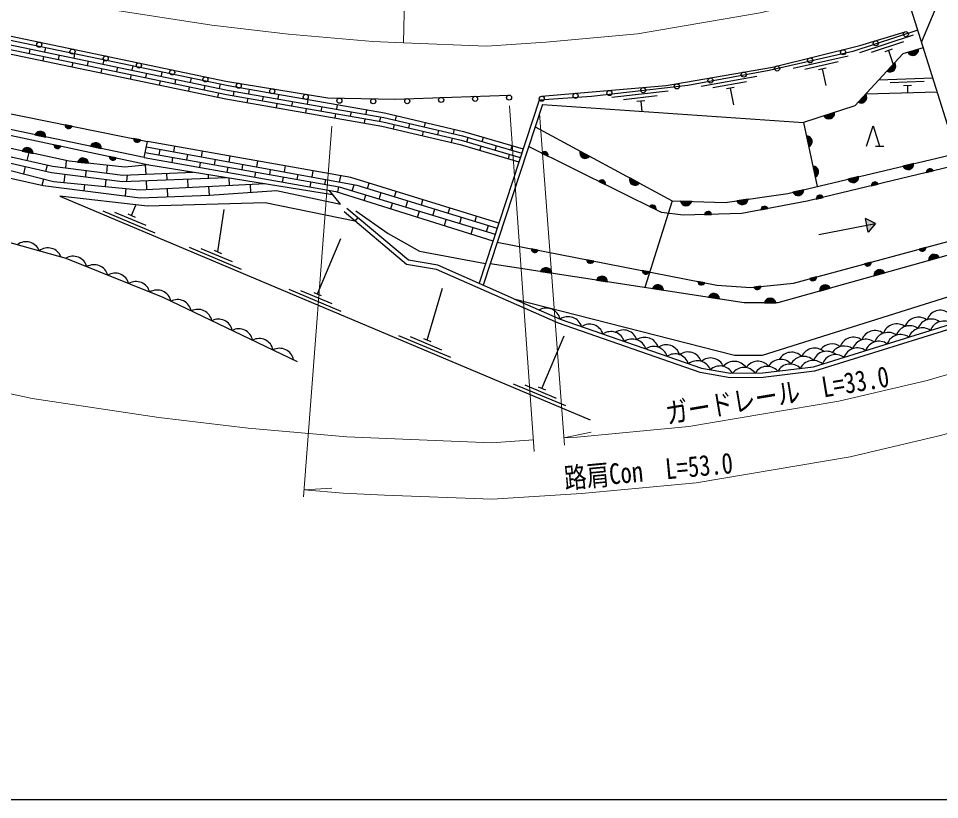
# Model space of a CAD drawing. Units: millimetres, scale not verified. Extents: x 40000 to 680000, y 20000 to 380000.
# Drawn here: x 183001 to 264412, y 205000 to 274036 of the extents above; entities that cross this region are included whole.
import ezdxf
from ezdxf.enums import TextEntityAlignment as Align

# ---------------------------------------------------------------- set-up
doc = ezdxf.new("R2010")
doc.units = ezdxf.units.MM
doc.header["$LTSCALE"] = 1000
doc.linetypes.add('CHAIN', pattern=[18.5, 12, -1.5, 3.5, -1.5])
for name, color, linetype, lineweight in [('M-BGD', 7, 'Continuous', 25), ('M-BMK', 2, 'CHAIN', 13), ('M-BMK-OTRS', 5, 'Continuous', 25), ('M-STR-HTXT', 7, 'Continuous', 13), ('M-TTL-BAND', 7, 'Continuous', 25)]:
    doc.layers.add(name, color=color, linetype=linetype, lineweight=lineweight)
doc.styles.add('ＭＳ ゴシック', font='')
doc.styles.get('ＭＳ ゴシック').set_extended_font_data('MS Gothic')

msp = doc.modelspace()

# ---------------------------------------------------------------- hatches: boundary and pattern name
at = {"layer": 'M-BGD'}
for points in [[(262550, 271320, -0.82183), (261601, 271034)], [(260444, 270115, -0.82183), (259770, 269388)], [(257883, 267353, -0.82183), (257209, 266626)], [(255132, 265730, -0.82183), (254191, 265419)], [(187128, 264637), (187741, 264514, -0.84072)], [(184463, 263754, -0.82183), (185433, 263553)], [(189358, 262738, -0.82183), (190329, 262537)], [(193790, 263296), (193177, 263419, 0.84072)], [(252638, 263670, -0.82183), (252843, 262700)], [(183322, 262318, -0.82183), (184290, 262107)], [(186138, 262877), (186750, 262747, -0.84072)], [(229798, 261859), (229237, 262136, -0.84072)], [(233501, 261847, -0.82183), (232629, 262318)], [(188220, 261335, -0.82183), (189206, 261231)], [(191640, 261706), (191028, 261836, 0.84072)], [(253208, 260975, -0.82183), (253413, 260006)], [(262141, 261208, -0.82183), (261177, 260979)], [(263241, 260412), (263850, 260558, 0.84072)], [(234861, 259355), (234300, 259633, -0.84072)], [(237901, 259473, -0.82183), (237029, 259943)], [(257277, 260052, -0.82183), (256313, 259823)], [(252412, 258896, -0.82183), (251448, 258667)], [(258988, 259390), (258380, 259244, -0.84072)], [(253518, 258075), (254127, 258222, 0.84072)], [(239343, 257139), (238782, 257416, -0.84072)], [(242508, 257868, -0.82183), (241518, 257898)], [(246506, 257924, 0.82183), (247487, 258063)], [(249228, 257227), (248613, 257111, -0.84072)], [(243644, 256704), (244269, 256721, 0.84072)], [(258112, 255151), (257996, 255751), (257880, 256351), (258759, 255899)], [(228324, 253672), (228939, 253552, -0.84072)], [(262594, 253637), (263198, 253800, -0.84072)], [(233232, 252714), (233846, 252594, -0.84072)], [(257766, 252338), (258370, 252500, -0.84072)], [(263431, 252635, -0.82183), (264385, 252901)], [(229151, 251676, -0.82183), (230131, 251525)], [(238139, 251756), (238753, 251636, -0.84072)], [(258616, 251290, -0.82183), (259570, 251556)], [(234094, 250918, -0.82183), (235073, 250767)], [(243047, 250799), (243661, 250679, -0.84072)], [(252938, 251038), (253542, 251200, -0.84072)], [(239036, 250159, -0.82183), (240015, 250009)], [(248629, 250361), (248007, 250299, 0.84072)], [(253800, 249945, -0.82183), (254754, 250211)], [(243978, 249401, -0.82183), (244957, 249251)], [(248941, 248915, -0.82183), (249932, 248915)]]:
    msp.add_hatch(color=256, dxfattribs=at).paths.add_polyline_path(points)

# ---------------------------------------------------------------- linework, layer by layer
for p, q in [((262078, 272559), (257332, 270986)), ((261223, 271960), (258376, 271016)), ((183971, 270952), (184053, 271343)), ((185340, 271075), (185422, 271466)), ((260226, 271313), (259562, 271093)), ((259894, 271203), (260305, 269964)), ((262550, 271320), (261601, 271034)), ((157429, 270617), (194410, 263171)), ((185177, 270292), (185259, 270683)), ((186546, 270414), (186628, 270806)), ((187915, 270537), (187997, 270929)), ((190489, 270000), (190571, 270391)), ((256345, 270708), (251470, 269597)), ((187751, 269754), (187833, 270146)), ((189120, 269877), (189202, 270268)), ((190326, 269217), (190408, 269608)), ((191695, 269339), (191777, 269731)), ((193064, 269462), (193146, 269854)), ((255436, 270194), (252511, 269527)), ((254382, 269646), (253699, 269490)), ((254041, 269568), (254374, 268105)), ((260444, 270115), (259770, 269388)), ((157101, 269057), (194530, 261091)), ((194124, 261750), (157154, 269418)), ((192900, 268679), (192982, 269071)), ((194269, 268802), (194351, 269193)), ((195638, 268925), (195720, 269316)), ((198213, 268387), (198294, 268779)), ((248263, 268915), (243346, 268007)), ((259054, 268616), (263808, 268777)), ((195475, 268141), (195556, 268533)), ((196844, 268264), (196925, 268656)), ((198049, 267604), (198131, 267995)), ((199418, 267727), (199500, 268118)), ((200787, 267849), (200869, 268241)), ((247334, 268439), (244384, 267893)), ((246258, 267935), (245570, 267807)), ((245914, 267871), (246186, 266396)), ((263057, 268452), (260059, 268350)), ((261918, 268113), (261218, 268089)), ((261568, 268101), (261589, 267475)), ((200624, 267066), (200705, 267458)), ((201996, 267209), (202065, 267603)), ((203361, 267377), (203429, 267771)), ((204587, 266756), (204656, 267150)), ((205951, 266924), (206020, 267318)), ((240421, 267595), (235453, 267036)), ((239461, 267185), (236480, 266850)), ((257883, 267353), (257209, 266626)), ((257895, 267366), (264193, 267553)), ((203223, 266588), (203292, 266982)), ((205814, 266136), (205882, 266530)), ((207178, 266303), (207247, 266697)), ((208542, 266471), (208611, 266865)), ((209768, 265851), (209837, 266245)), ((211133, 266018), (211202, 266412)), ((229309, 266424), (224079, 250467)), ((229309, 266424), (252394, 264825)), ((238352, 266759), (237656, 266680)), ((238004, 266719), (238106, 265815)), ((208404, 265683), (208473, 266077)), ((210995, 265230), (211064, 265624)), ((212359, 265398), (212428, 265792)), ((213723, 265566), (213792, 265960)), ((216325, 265049), (216416, 265438)), ((255132, 265730), (254191, 265419)), ((187741, 264514), (187128, 264637)), ((213586, 264778), (213655, 265172)), ((214950, 264945), (215019, 265339)), ((216142, 264270), (216233, 264659)), ((217513, 264359), (217605, 264748)), ((218885, 264447), (218976, 264837)), ((218702, 263669), (218793, 264058)), ((220073, 263757), (220165, 264147)), ((221445, 263846), (221537, 264235)), ((184463, 263754), (185433, 263553)), ((193790, 263296), (193177, 263419)), ((194124, 261750), (194410, 263171)), ((221262, 263067), (221354, 263457)), ((222627, 263129), (222739, 263513)), ((224001, 263143), (224114, 263527)), ((252638, 263670), (252843, 262700)), ((183322, 262318), (184290, 262107)), ((183775, 261482), (183952, 262181)), ((186750, 262747), (186138, 262877)), ((189358, 262738), (190329, 262537)), ((195433, 261968), (195522, 262465)), ((196742, 262242), (196831, 262740)), ((199184, 261797), (199274, 262305)), ((223776, 262375), (223889, 262759)), ((225150, 262389), (225263, 262773)), ((226525, 262403), (226637, 262787)), ((233501, 261847), (232629, 262318)), ((258735, 262757), (259487, 262757)), ((187181, 260822), (187245, 261464)), ((188220, 261335), (189206, 261231)), ((191640, 261706), (191028, 261836)), ((196577, 261314), (196655, 261751)), ((197877, 261534), (197963, 262020)), ((200320, 261100), (200405, 261575)), ((201626, 261353), (201718, 261870)), ((204067, 260908), (204161, 261434)), ((226300, 261636), (226412, 262020)), ((229237, 262136), (229798, 261859)), ((183476, 260304), (183640, 260950)), ((185427, 260542), (185562, 261074)), ((188945, 260043), (188999, 260589)), ((190818, 260357), (190887, 261055)), ((194282, 260269), (194243, 261064)), ((194530, 261091), (210763, 258479)), ((197944, 260436), (197938, 260543)), ((199021, 260879), (199099, 261317)), ((201464, 260445), (201542, 260882)), ((202764, 260665), (202847, 261130)), ((205208, 260231), (205288, 260685)), ((206509, 260463), (206604, 260999)), ((208951, 260018), (209048, 260564)), ((253208, 260975), (253413, 260006)), ((262141, 261208), (261177, 260979)), ((263241, 260412), (263850, 260558)), ((185109, 259290), (185252, 259853)), ((187053, 259543), (187126, 260276)), ((190700, 259180), (190763, 259810)), ((192588, 259640), (192643, 260195)), ((194350, 258913), (194310, 259708)), ((196142, 259779), (196113, 260353)), ((198011, 259095), (197973, 259851)), ((199804, 259922), (199788, 260245)), ((201671, 259277), (201638, 259947)), ((203908, 260011), (203986, 260448)), ((206351, 259576), (206429, 260014)), ((207651, 259797), (207730, 260240)), ((210095, 259362), (210172, 259796)), ((211392, 259573), (211491, 260129)), ((237901, 259473), (237029, 259943)), ((257277, 260052), (256313, 259823)), ((188822, 258813), (188877, 259361)), ((192460, 258352), (192524, 258998)), ((196216, 258276), (196180, 259004)), ((199880, 258409), (199841, 259186)), ((203537, 258662), (203501, 259369)), ((208795, 259142), (208873, 259580)), ((211234, 258682), (211316, 259145)), ((212505, 258788), (212672, 259340)), ((213867, 259004), (214008, 259471)), ((234300, 259633), (234861, 259355)), ((252412, 258896), (251448, 258667)), ((258380, 259244), (258988, 259390)), ((186648, 258314), (233524, 238568)), ((213549, 257956), (213692, 258429)), ((214880, 258069), (215053, 258642)), ((216240, 258280), (216380, 258740)), ((253518, 258075), (254127, 258222)), ((192985, 256621), (193374, 257545)), ((215918, 257214), (216068, 257709)), ((217255, 257350), (217427, 257917)), ((218614, 257555), (218752, 258009)), ((220988, 256831), (221123, 257278)), ((240777, 257921), (238353, 250264)), ((238782, 257416), (239343, 257139)), ((242508, 257868), (241518, 257898)), ((247487, 258063), (246506, 257924)), ((190448, 257039), (195056, 255098)), ((191486, 256927), (194251, 255763)), ((192663, 256757), (193308, 256486)), ((200616, 253407), (201199, 257140)), ((218286, 256472), (218443, 256990)), ((219631, 256631), (219801, 257193)), ((222006, 255912), (222175, 256469)), ((223362, 256107), (223495, 256547)), ((243644, 256704), (244269, 256721)), ((248613, 257111), (249228, 257227)), ((213004, 256430), (212747, 256123)), ((220655, 255729), (220819, 256271)), ((224382, 255192), (224549, 255745)), ((253750, 254928), (258759, 255899)), ((258759, 255899), (257880, 256351)), ((258112, 255151), (257880, 256351)), ((258759, 255899), (258112, 255151)), ((223023, 254987), (223194, 255552)), ((209436, 249692), (211502, 254598)), ((198080, 253824), (202687, 251883)), ((199118, 253713), (201882, 252548)), ((200294, 253543), (200939, 253271)), ((228939, 253552), (228324, 253672)), ((263198, 253800), (262594, 253637)), ((233846, 252594), (233232, 252714)), ((258370, 252500), (257766, 252338)), ((263431, 252635), (264385, 252901)), ((229151, 251676), (230131, 251525)), ((238753, 251636), (238139, 251756)), ((234094, 250918), (235073, 250767)), ((243661, 250679), (243047, 250799)), ((253542, 251200), (252938, 251038)), ((258616, 251290), (259570, 251556)), ((206899, 250109), (211507, 248168)), ((207937, 249998), (210702, 248833)), ((219129, 245608), (220476, 250190)), ((239036, 250159), (240015, 250009)), ((248629, 250361), (248007, 250299)), ((253800, 249945), (254754, 250211)), ((209113, 249828), (209758, 249556)), ((243978, 249401), (244957, 249251)), ((248941, 248915), (249932, 248915)), ((216593, 246026), (221201, 244085)), ((217631, 245914), (220395, 244750)), ((229268, 241338), (231230, 245995)), ((218807, 245744), (219452, 245472)), ((226731, 241755), (231339, 239814)), ((227769, 241644), (230534, 240479)), ((228945, 241474), (229590, 241202))]:
    msp.add_line(p, q, dxfattribs=at)
for points in [[(129120, 283713), (137755, 282119), (150925, 279178), (170801, 274879), (201328, 268505), (210333, 267009), (216260, 266912), (226355, 267261)], [(132006, 275352), (139562, 277749), (143843, 278527), (149839, 278714), (153258, 278182), (201546, 268100), (215365, 265685), (222337, 264047), (227604, 262504)], [(132255, 275011), (139659, 277360), (143886, 278128), (149815, 278313), (153187, 277788), (201471, 267707), (215285, 265293), (222235, 263661), (227479, 262124)], [(132505, 274671), (139756, 276971), (143928, 277729), (149790, 277912), (153115, 277395), (201396, 267314), (215205, 264901), (222133, 263274), (227354, 261744)], [(132754, 274330), (139852, 276582), (143970, 277330), (149765, 277511), (153043, 277001), (201320, 266921), (215125, 264509), (222031, 262887), (227230, 261363)], [(262481, 273009), (256740, 271106), (249338, 269419), (242162, 268093), (233645, 267135), (229013, 266803), (223711, 250630)], [(229233, 267164), (240256, 268093), (249645, 269740), (257354, 271639), (261375, 272861)], [(262971, 271447), (261179, 270907), (256929, 266324), (252394, 264825), (253589, 259175)], [(152561, 268409), (159799, 266697), (178956, 262582), (186013, 260972), (192231, 260176), (198454, 260460)], [(154608, 267361), (159679, 266162), (178837, 262046), (185917, 260431), (192209, 259625), (201404, 259985)], [(194530, 261091), (192417, 260894), (187483, 261412), (159378, 267530)], [(156655, 266313), (159558, 265627), (178718, 261511), (186102, 259638), (193705, 258881), (204824, 259435)], [(158925, 265151), (185178, 259274), (193760, 258187), (199903, 258410), (205803, 258819), (211459, 257610), (210471, 258844)], [(228665, 264457), (240777, 257921), (245461, 257776), (250992, 258558), (265902, 262102)], [(257948, 262757), (258530, 264539), (259112, 262757)], [(225453, 255944), (212393, 259968), (194410, 263171)], [(194211, 262185), (211338, 259141), (225132, 254965)], [(194312, 262685), (212903, 259298), (225312, 255512)], [(266209, 261125), (252716, 257882), (246927, 256795), (241763, 256653), (239844, 256891), (228090, 262704)], [(194124, 261750), (211040, 258743), (224942, 254386)], [(212747, 256123), (204805, 257749), (194396, 257429), (186648, 258314)], [(139333, 252955), (144175, 254559), (151383, 255973), (158383, 256762), (165510, 256735), (174254, 256054), (180325, 254776), (187190, 252841), (195758, 249388), (207626, 243729)], [(266824, 247034), (253349, 242858), (248826, 242301), (245903, 242272), (243259, 242732), (230729, 247093), (219948, 251854), (217307, 252301), (211783, 256931)], [(226800, 249265), (220064, 252240), (217481, 252677), (212040, 257238)], [(212831, 257023), (215666, 255039), (218451, 253475), (224284, 252378)], [(225321, 254258), (244722, 250472), (247723, 250270), (251507, 250653), (268093, 255118)], [(268433, 254032), (250114, 248915), (247147, 248915), (224699, 252359)], [(226800, 249265), (246292, 244267), (248748, 244282), (269454, 250777)], [(226800, 249265), (230876, 247465), (243360, 243121), (245935, 242672), (248800, 242701), (253264, 243251), (266706, 247416)]]:
    msp.add_lwpolyline(points, dxfattribs=at)
for centre in [(261441, 272646), (184845, 271717), (258777, 271836), (187782, 271104), (255884, 271045), (190719, 270491), (252972, 270328), (193655, 269878), (196592, 269264), (250059, 269610), (199529, 268651), (244154, 268548), (247109, 269067), (202474, 268087), (238221, 267696), (241199, 268030), (205434, 267595), (208393, 267103), (220364, 266829), (223362, 266932), (226360, 267036), (229252, 266940), (232242, 267192), (235231, 267444), (211367, 266767), (214366, 266718), (217365, 266725)]:
    msp.add_circle(centre, 225, dxfattribs=at)
for centre, radius, start, end in [((262047, 271271), 505, 207.91095, 5.56914), ((260036, 269818), 505, 238.33497, 35.99316), ((257474, 267056), 505, 238.33497, 35.99316), ((254631, 265668), 505, 209.45901, 7.1172), ((187445, 264629), 318, 178.50707, 338.7248), ((184928, 263557), 505, 359.45249, 157.11068), ((189824, 262542), 505, 359.45249, 157.11068), ((193494, 263411), 318, 178.50707, 338.7248), ((252645, 263165), 505, 293.10976, 90.76795), ((183785, 262117), 505, 358.88991, 156.5481), ((186455, 262865), 318, 177.87631, 338.09405), ((229493, 261949), 318, 343.57833, 143.79606), ((233111, 262169), 505, 162.81992, 320.47811), ((188703, 261186), 505, 5.18187, 162.84006), ((191346, 261824), 318, 177.87631, 338.09405), ((253215, 260470), 505, 293.10976, 90.76795), ((261637, 261188), 505, 204.5381, 2.19629), ((263558, 260432), 318, 23.40533, 183.62307), ((234556, 259445), 318, 343.57833, 143.79606), ((237512, 259794), 505, 162.81992, 320.47811), ((256772, 260033), 505, 204.5381, 2.19629), ((251908, 258877), 505, 204.5381, 2.19629), ((258697, 259264), 318, 23.40533, 183.62307), ((253835, 258095), 318, 23.40533, 183.62307), ((239038, 257229), 318, 343.57833, 143.79606), ((242016, 257981), 505, 189.39617, 347.05436), ((246983, 258090), 505, 199.222, 356.88019), ((248930, 257116), 318, 20.53488, 180.75261), ((243958, 256658), 318, 11.46606, 171.68379), ((183674, 253053), 1250, 21.13391, 127.39412), ((185599, 252510), 1250, 21.13391, 127.39412), ((228642, 253665), 318, 178.84939, 339.06712), ((262882, 253772), 318, 204.95982, 5.17755), ((187837, 251772), 1250, 14.91929, 121.17949), ((233549, 252708), 318, 178.84939, 339.06712), ((258054, 252472), 318, 204.95982, 5.17755), ((263935, 252674), 505, 26.77723, 184.43542), ((189692, 251024), 1250, 14.91929, 121.17949), ((229626, 251504), 505, 2.44987, 160.10806), ((238457, 251750), 318, 178.84939, 339.06712), ((259119, 251329), 505, 26.77723, 184.43542), ((191547, 250277), 1250, 14.91929, 121.17949), ((193402, 249529), 1250, 14.91929, 121.17949), ((234568, 250746), 505, 2.44987, 160.10806), ((243364, 250792), 318, 178.84939, 339.06712), ((253226, 251172), 318, 204.95982, 5.17755), ((195257, 248781), 1250, 12.14384, 121.17949), ((239511, 249988), 505, 2.44987, 160.10806), ((248313, 250384), 318, 195.66643, 355.88416), ((254303, 249984), 505, 26.77723, 184.43542), ((197059, 247937), 1250, 11.37808, 117.63828), ((244453, 249230), 505, 2.44987, 160.10806), ((249436, 248817), 505, 11.1709, 168.8291), ((198864, 247076), 1250, 11.37808, 117.63828), ((229658, 247183), 1250, 13.03991, 119.30011), ((231584, 246424), 1250, 17.68139, 123.9416), ((262534, 246386), 1250, 54.08784, 160.34804), ((264486, 246991), 1250, 54.08783, 160.34804), ((200669, 246215), 1250, 11.37808, 117.63828), ((233473, 245767), 1250, 17.68139, 123.9416), ((260624, 245794), 1250, 54.08807, 160.34827), ((261769, 245625), 1250, 54.08783, 160.34804), ((262872, 245443), 1250, 54.08783, 160.34804), ((263679, 246217), 1250, 54.08783, 160.34804), ((264782, 246035), 1250, 54.08783, 160.34804), ((202475, 245355), 1250, 11.37808, 117.63828), ((235362, 245110), 1250, 17.68139, 123.9416), ((236471, 245253), 1250, 17.68139, 123.9416), ((258714, 245201), 1250, 54.09868, 160.35889), ((259859, 245033), 1250, 54.08783, 160.34804), ((260962, 244851), 1250, 54.08783, 160.34804), ((204280, 244494), 1250, 11.37808, 117.63828), ((237251, 244452), 1250, 17.68139, 123.9416), ((238360, 244596), 1250, 17.68139, 123.9416), ((240249, 243939), 1250, 17.68139, 123.9416), ((254893, 244017), 1250, 54.09868, 142.53278), ((255997, 243835), 1250, 54.10908, 147.35375), ((256804, 244609), 1250, 54.09868, 160.35889), ((257907, 244428), 1250, 54.10908, 160.36928), ((259051, 244259), 1250, 54.08783, 160.34804), ((206085, 243633), 1250, 11.37808, 117.63828), ((239140, 243795), 1250, 17.68139, 123.9416), ((241029, 243138), 1250, 17.68139, 123.9416), ((242175, 243307), 1250, 19.77149, 126.0317), ((251334, 243285), 1250, 44.37074, 150.63095), ((253372, 243645), 1250, 49.3874, 155.6476), ((254433, 243369), 1250, 49.9244, 158.9293), ((255231, 243075), 1250, 54.08783, 160.34804), ((257141, 243667), 1250, 54.08783, 160.34804), ((242991, 242533), 1250, 21.02113, 128.07538), ((244168, 242776), 1250, 24.10632, 130.36653), ((246266, 242482), 1250, 33.69805, 139.95826), ((248349, 242488), 1250, 40.35175, 146.61196), ((250374, 242655), 1250, 42.83556, 149.09577), ((251198, 242241), 1250, 43.89224, 150.15244), ((252396, 242921), 1250, 45.88071, 152.14091), ((253223, 242561), 1250, 48.37341, 154.08752), ((245014, 242071), 1250, 28.82468, 133.25429), ((247117, 241934), 1250, 37.44844, 143.70865), ((249174, 242039), 1250, 41.22551, 148.40134)]:
    msp.add_arc(centre, radius, start, end, dxfattribs=at)
at = {"layer": 'M-BMK'}
msp.add_lwpolyline([(63732, 288548), (71676, 289956), (77579, 290729), (83621, 291243), (88349, 291560), (94125, 291607), (100659, 291545), (108086, 291044), (115466, 290077), (129619, 287988), (140200, 285830), (162644, 281030), (180982, 276960), (190553, 274898), (200085, 273446), (206856, 272657), (214337, 271999), (217027, 271882), (224361, 271588), (229615, 271930), (237711, 272686), (248565, 274522), (254346, 275890), (260967, 277837)], dxfattribs=at)
at = {"layer": 'M-BMK-OTRS'}
for p, q in [((287174, 329317), (262806, 271973)), ((274028, 236197), (245360, 327596))]:
    msp.add_line(p, q, dxfattribs=at)
at = {"layer": 'M-STR-HTXT'}
for p, q in [((217782, 304053), (217027, 271882)), ((228596, 235760), (226398, 266322)), ((229054, 265644), (231265, 236318)), ((208196, 231755), (210686, 264515)), ((231217, 236960), (233620, 237459)), ((208244, 232380), (210696, 232508))]:
    msp.add_line(p, q, dxfattribs=at)
for points in [[(124432, 253325), (133042, 251569), (155192, 246832), (173505, 242767), (184226, 240458), (195423, 238753), (203296, 237835), (212040, 237066), (215565, 236912), (224799, 236542), (228522, 236785)], [(231217, 236960), (232380, 237036), (242263, 237959), (255521, 240202), (263319, 242047), (271443, 244436)], [(208244, 232380), (211712, 232075), (215356, 231916), (224862, 231536), (232775, 232051), (242914, 232998), (256515, 235299), (264601, 237212), (272940, 239665)]]:
    msp.add_lwpolyline(points, dxfattribs=at)
at = {"layer": 'M-TTL-BAND'}
msp.add_line((40000, 205000), (579000, 205000), dxfattribs=at)

# ---------------------------------------------------------------- texts
at = {"layer": 'M-STR-HTXT', "style": 'ＭＳ ゴシック', "width": 0.8}
for s, rotation, p in [('ガードレール  L=33.0 ', 9.603, (250799, 239403)), ('路肩Con  L=53.0 ', 5.334, (239311, 232661))]:
    msp.add_text(s, height=1833, rotation=rotation, dxfattribs=at).set_placement(p, align=Align.BOTTOM_CENTER)

doc.saveas('drawing.dxf')
